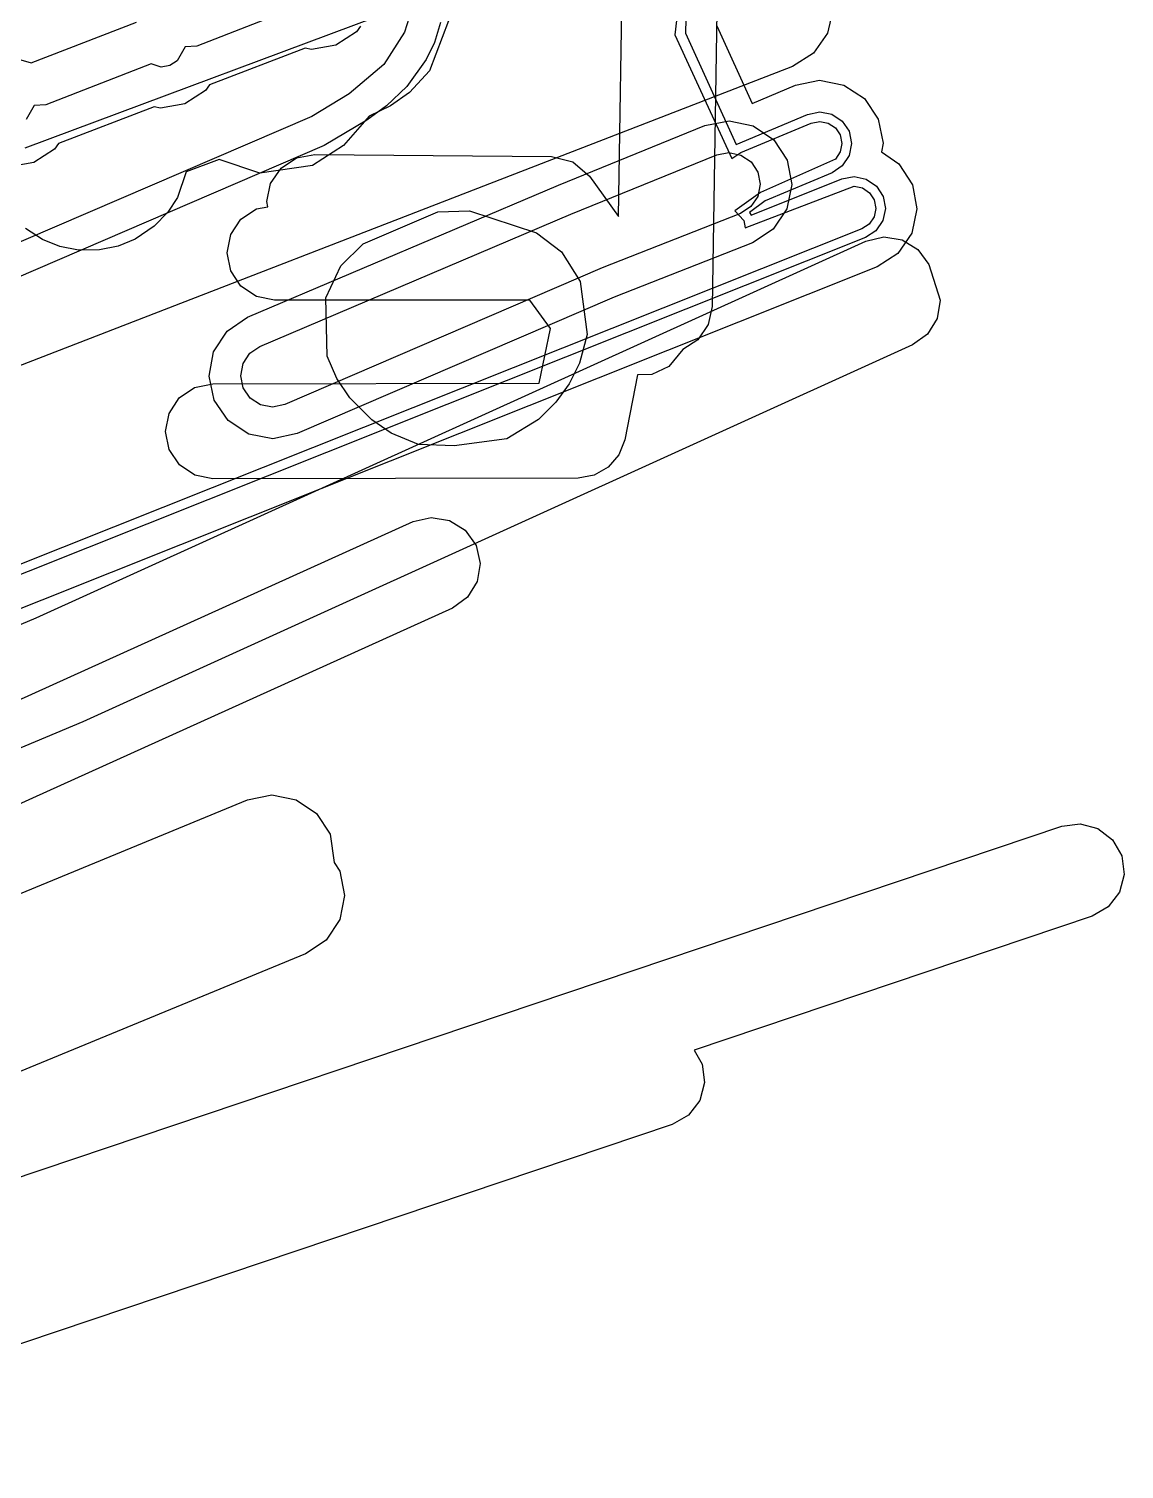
# Model space of a CAD drawing. Header units: metres. Extents: x -3943 to -3664, y 4962 to 6622.
# Drawn here: x -3742.71 to -3708.08, y 5301.62 to 5347.18 of the extents above; entities that cross this region are included whole.
import ezdxf

# ---------------------------------------------------------------- set-up
doc = ezdxf.new("R2010")
doc.units = ezdxf.units.M
doc.layers.add('AI_GREENING_EXCLUSIONS', color=1, linetype='Continuous')

msp = doc.modelspace()

# ---------------------------------------------------------------- linework, layer by layer
at = {"layer": 'AI_GREENING_EXCLUSIONS'}
for points in [[(-3720.929, 5349.742), (-3721.105, 5338.4), (-3721.228, 5337.828), (-3721.56, 5337.346), (-3722.034, 5337.04), (-3722.476, 5336.493), (-3723.008, 5336.249), (-3723.469, 5336.232), (-3723.87, 5334.181), (-3724.053, 5333.701), (-3724.387, 5333.311), (-3724.833, 5333.057), (-3725.339, 5332.968), (-3736.887, 5332.946), (-3737.461, 5333.059), (-3737.949, 5333.383), (-3738.275, 5333.869), (-3738.39, 5334.443), (-3738.277, 5335.017), (-3737.953, 5335.504), (-3737.467, 5335.831), (-3736.893, 5335.946), (-3726.578, 5335.966), (-3726.218, 5337.698), (-3726.873, 5338.594), (-3734.941, 5338.594), (-3734.941, 5338.594), (-3735.515, 5338.708), (-3736.001, 5339.034), (-3736.326, 5339.52), (-3736.441, 5340.094), (-3736.326, 5340.668), (-3736.001, 5341.155), (-3735.515, 5341.48), (-3735.151, 5341.552), (-3735.182, 5341.718), (-3735.063, 5342.291), (-3734.733, 5342.775), (-3734.244, 5343.096), (-3733.669, 5343.205), (-3726.185, 5343.139), (-3725.51, 5342.971), (-3724.983, 5342.518), (-3724.061, 5341.243), (-3723.928, 5349.787)], [(-3717.282, 5347.805), (-3717.452, 5347.043), (-3717.901, 5346.405), (-3718.559, 5345.986), (-3750.034, 5333.8)], [(-3742.825, 5343.416), (-3730.233, 5348.127)], [(-3734.072, 5347.926), (-3737.401, 5346.632), (-3737.768, 5346.606), (-3738.021, 5346.164), (-3738.251, 5346.017), (-3738.52, 5345.969), (-3738.846, 5346.07), (-3742.174, 5344.776), (-3742.541, 5344.75), (-3742.794, 5344.308)], [(-3722.23, 5347.439), (-3722.28, 5346.992), (-3720.483, 5343.077), (-3720.198, 5343.262), (-3717.97, 5344.195), (-3717.702, 5344.249), (-3717.434, 5344.197), (-3717.207, 5344.046), (-3717.054, 5343.82), (-3717, 5343.552), (-3717.052, 5343.284), (-3717.203, 5343.056), (-3719.58, 5342.003), (-3720.39, 5341.421), (-3720.107, 5341.114), (-3720.058, 5340.886), (-3716.619, 5342.206), (-3716.352, 5342.149), (-3716.127, 5341.995), (-3715.978, 5341.766), (-3715.928, 5341.497), (-3715.984, 5341.23), (-3716.138, 5341.005), (-3716.367, 5340.856), (-3752.674, 5326.373)], [(-3721.936, 5347.498), (-3721.95, 5347.037), (-3720.348, 5343.519), (-3718.086, 5344.472), (-3717.704, 5344.549), (-3717.321, 5344.475), (-3716.995, 5344.259), (-3716.777, 5343.936), (-3716.7, 5343.553), (-3716.774, 5343.17), (-3716.99, 5342.845), (-3717.314, 5342.627), (-3719.431, 5341.74), (-3719.928, 5341.374), (-3719.867, 5341.285), (-3716.999, 5342.434), (-3716.616, 5342.506), (-3716.234, 5342.425), (-3715.912, 5342.204), (-3715.699, 5341.877), (-3715.628, 5341.494), (-3715.708, 5341.112), (-3715.929, 5340.79), (-3716.256, 5340.577), (-3752.221, 5326.23)], [(-3720.956, 5347.271), (-3719.842, 5344.821), (-3718.472, 5345.394), (-3717.708, 5345.549), (-3716.942, 5345.4), (-3716.291, 5344.969), (-3715.855, 5344.322), (-3715.7, 5343.557), (-3715.753, 5343.284), (-3715.197, 5342.903), (-3714.771, 5342.249), (-3714.628, 5341.482), (-3714.789, 5340.719), (-3715.23, 5340.075), (-3715.884, 5339.649), (-3751.128, 5325.587)], [(-3730.679, 5347.539), (-3730.831, 5347.073), (-3731.484, 5346.047), (-3732.576, 5345.124), (-3733.766, 5344.407), (-3744.923, 5339.604)], [(-3729.69, 5347.383), (-3729.886, 5346.747), (-3730.143, 5346.208), (-3730.758, 5345.358), (-3731.404, 5344.747), (-3732.021, 5344.292), (-3733.37, 5343.489), (-3744.566, 5338.67)], [(-3732.219, 5347.265), (-3732.348, 5347.08), (-3733.007, 5346.661), (-3733.775, 5346.526), (-3733.973, 5346.569), (-3736.992, 5345.409), (-3737.122, 5345.224), (-3737.78, 5344.805), (-3738.548, 5344.67), (-3738.747, 5344.714), (-3741.766, 5343.553), (-3741.895, 5343.369), (-3742.553, 5342.949), (-3743.322, 5342.814)], [(-3742.961, 5346.199), (-3742.635, 5346.099), (-3739.306, 5347.393)], [(-3729.445, 5347.429), (-3730.036, 5345.851), (-3730.675, 5345.163), (-3731.278, 5344.741), (-3731.949, 5344.417), (-3732.756, 5343.489), (-3733.736, 5342.86), (-3735.402, 5342.608), (-3736.695, 5343.045), (-3737.731, 5342.65), (-3738.006, 5341.846), (-3738.314, 5341.379), (-3738.744, 5340.932), (-3739.343, 5340.528), (-3739.888, 5340.305), (-3740.479, 5340.184), (-3741.138, 5340.18), (-3741.731, 5340.295), (-3742.278, 5340.512), (-3742.818, 5340.859)], [(-3750.439, 5325.193), (-3742.476, 5328.548), (-3716.241, 5340.464), (-3715.671, 5340.598), (-3715.094, 5340.503), (-3714.596, 5340.194), (-3714.255, 5339.719), (-3713.89, 5338.596), (-3713.985, 5338.018), (-3714.294, 5337.521), (-3714.769, 5337.179), (-3741, 5325.265), (-3749.078, 5321.875)], [(-3757.246, 5319.513), (-3730.554, 5331.591), (-3729.984, 5331.723), (-3729.407, 5331.628), (-3728.91, 5331.318), (-3728.569, 5330.842), (-3728.437, 5330.272), (-3728.532, 5329.695), (-3728.842, 5329.198), (-3729.318, 5328.857), (-3756, 5316.783)], [(-3756.984, 5314.058), (-3735.791, 5322.796), (-3735.025, 5322.947), (-3734.26, 5322.794), (-3733.612, 5322.359), (-3733.18, 5321.709), (-3733.055, 5320.811), (-3732.874, 5320.538), (-3732.723, 5319.772), (-3732.876, 5319.007), (-3733.311, 5318.359), (-3733.96, 5317.926), (-3754.595, 5309.419)], [(-3756.884, 5306.184), (-3710.053, 5321.959), (-3709.472, 5322.035), (-3708.907, 5321.882), (-3708.443, 5321.525), (-3708.152, 5321.018), (-3708.077, 5320.437), (-3708.229, 5319.872), (-3708.586, 5319.408), (-3709.094, 5319.117), (-3721.675, 5314.873), (-3721.421, 5314.431), (-3721.346, 5313.85), (-3721.498, 5313.285), (-3721.855, 5312.822), (-3722.363, 5312.53), (-3754.76, 5301.624)]]:
    msp.add_lwpolyline(points, dxfattribs=at)
for points in [[(-3718.729, 5343.02), (-3718.582, 5342.253), (-3718.739, 5341.489), (-3719.177, 5340.843), (-3719.828, 5340.413), (-3724.201, 5338.689), (-3734.227, 5334.374), (-3734.991, 5334.214), (-3735.758, 5334.359), (-3736.411, 5334.787), (-3736.85, 5335.432), (-3737.01, 5336.196), (-3736.865, 5336.962), (-3736.437, 5337.615), (-3735.793, 5338.055), (-3725.966, 5342.234), (-3721.336, 5344.118), (-3720.569, 5344.266), (-3719.805, 5344.109), (-3719.159, 5343.671), (-3718.729, 5343.02)], [(-3719.582, 5342.26), (-3719.661, 5341.877), (-3719.879, 5341.554), (-3720.205, 5341.34), (-3724.585, 5339.614), (-3734.619, 5335.294), (-3735.001, 5335.214), (-3735.384, 5335.287), (-3735.71, 5335.501), (-3735.93, 5335.823), (-3736.01, 5336.205), (-3735.937, 5336.588), (-3735.724, 5336.915), (-3735.401, 5337.135), (-3725.575, 5341.313), (-3720.959, 5343.192), (-3720.576, 5343.266), (-3720.193, 5343.187), (-3719.87, 5342.969), (-3719.656, 5342.643), (-3719.582, 5342.26)], [(-3726.047, 5335.369), (-3726.598, 5334.817), (-3727.591, 5334.21), (-3729.262, 5333.992), (-3730.385, 5334.035), (-3731.252, 5334.394), (-3731.859, 5334.811), (-3732.556, 5335.512), (-3732.969, 5336.12), (-3733.276, 5336.827), (-3733.317, 5338.675), (-3732.847, 5339.678), (-3732.142, 5340.379), (-3729.773, 5341.391), (-3728.779, 5341.418), (-3726.656, 5340.726), (-3725.867, 5340.12), (-3725.274, 5339.185), (-3725.053, 5337.514), (-3725.293, 5336.607), (-3725.626, 5335.95), (-3726.047, 5335.369)]]:
    msp.add_lwpolyline(points, close=True, dxfattribs=at)

doc.saveas('drawing.dxf')
